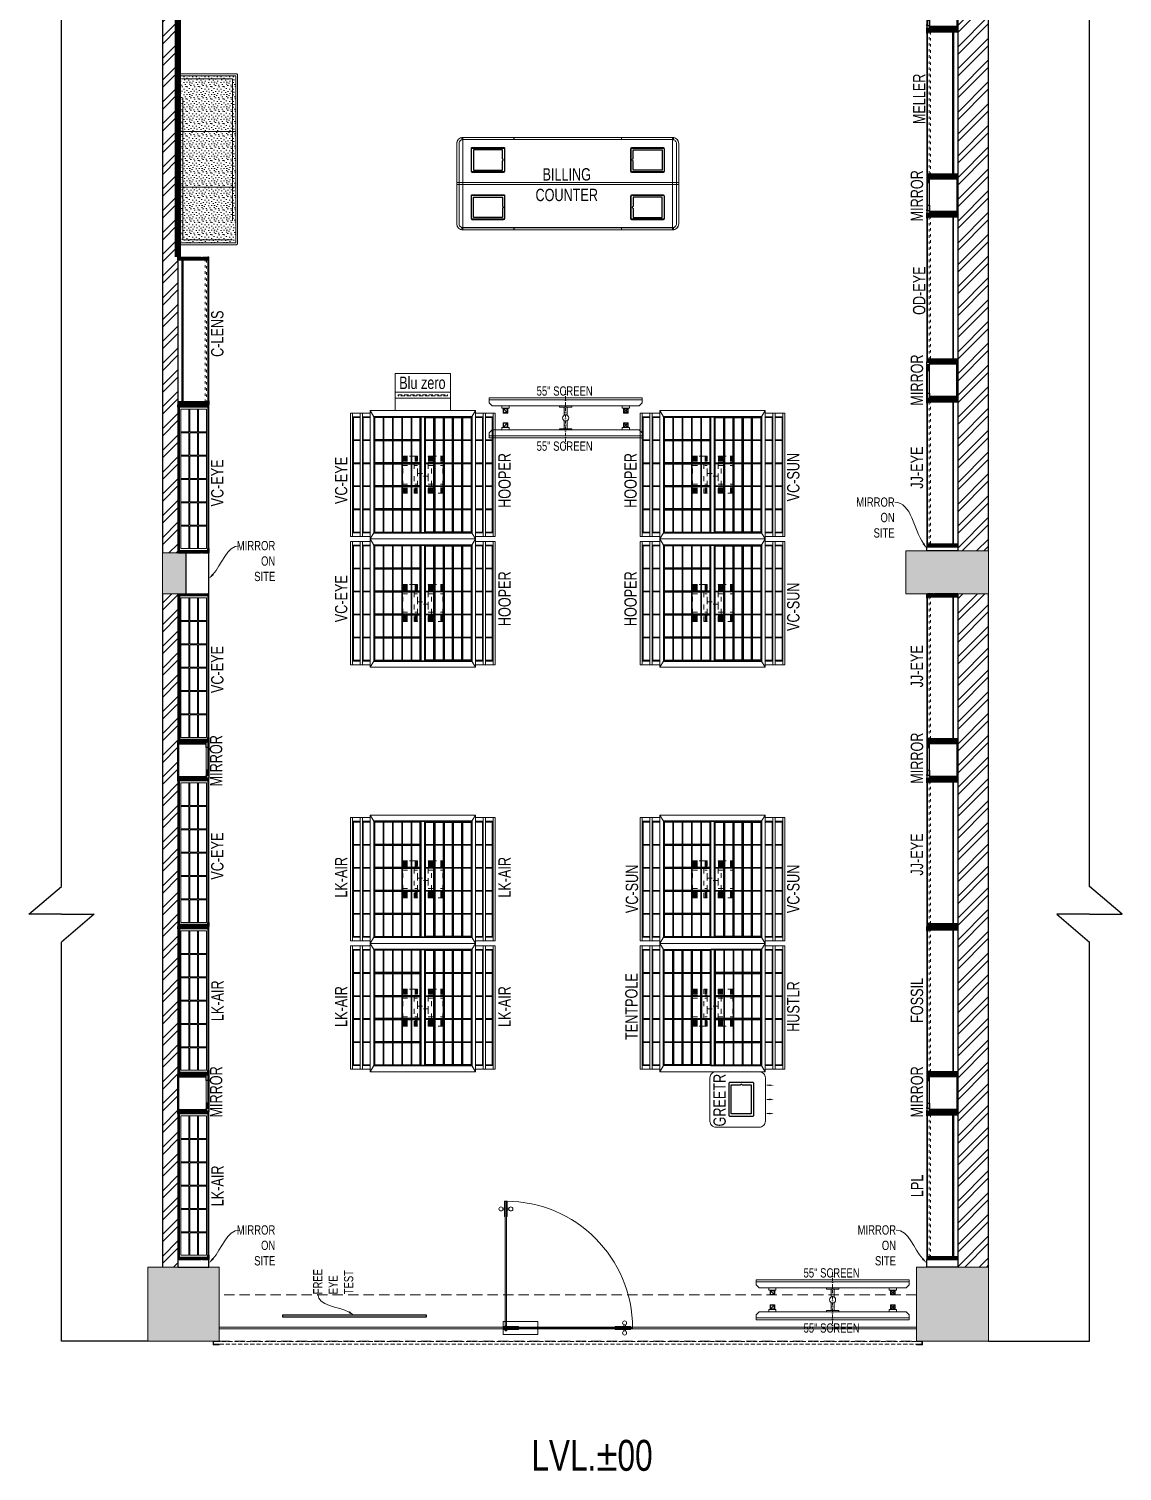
# Model space of a CAD drawing. Header units: feet. Extents: x 5523391 to 5532259, y -5292968 to -5273531.
# Drawn here: x 5523391 to 5532259, y -5292968 to -5281273 of the extents above; entities that cross this region are included whole.
import ezdxf
from ezdxf import colors
from ezdxf.entities.mleader import LeaderData, LeaderLine
from ezdxf.math import Vec2, Vec3

# ---------------------------------------------------------------- set-up
doc = ezdxf.new("R2010")
doc.units = ezdxf.units.FT
doc.header["$LTSCALE"] = 33
doc.header["$MEASUREMENT"] = 0
for name, pattern in [('ACAD_ISO03W100', [30, 12, -18]), ('D10_DASHED', [0.75, 0.5, -0.25]), ('DASHDOT2', [0.5, 0.25, -0.125, 0, -0.125]), ('HIDDEN', [9.525, 6.35, -3.175]), ('HIDDEN2', [4.7625, 3.175, -1.5875]), ('HIDDENX2', [0.75, 0.5, -0.25])]:
    doc.linetypes.add(name, pattern=pattern)
for name, color, linetype, lineweight in [('A-COL', 243, 'Continuous', 9), ('A-Glazing', 4, 'Continuous', 20), ('A-RCC', 10, 'Continuous', 0), ('A-shutter', 8, 'Continuous', 18), ('beam', 90, 'Continuous', 9), ('column hatch', 5, 'Continuous', 0), ('Glazing', 141, 'Continuous', 15), ('LENS-DIM', 252, 'Continuous', 5), ('LENS-FURNITURE', 13, 'Continuous', 9), ('LENS-HATCH', 251, 'Continuous', 5), ('LENS-PARTITION', 21, 'Continuous', 25), ('LENS-TEXT', 31, 'Continuous', 5), ('LENS_TEXT', 31, 'Continuous', 5), ('LK-EQPMT', 3, 'Continuous', 18), ('LK-FF&E FLOOR', 1, 'Continuous', 9), ('LK-FF&E WALL', 1, 'Continuous', 9), ('LK-IT', 3, 'Continuous', 18), ('LK-MIRROR', 133, 'Continuous', 13), ('LN-ELEVATION-1', 81, 'Continuous', 25), ('LN-ELEVATION-2', 103, 'Continuous', 20), ('LN-ELEVATION-3', 125, 'Continuous', 18), ('LN-ELEVATION-4', 145, 'Continuous', 13), ('LN-ELEVATION-5', 167, 'Continuous', 5), ('LN-HATCH', 251, 'Continuous', 0), ('PLANO-TXT', 252, 'Continuous', 5), ('rolling shutter', 1, 'Continuous', 5)]:
    doc.layers.add(name, color=color, linetype=linetype, lineweight=lineweight)
doc.layers.add('A-WALL', color=1, linetype='Continuous')
doc.styles.add('LK TXT', font='GILC____.TTF', dxfattribs={"height": 100})
doc.styles.get("Standard").update_dxf_attribs({"font": 'GILC____.TTF'})
pattern_1 = [(45, (7858054.0837, 3504049.203), (-4.4901280605, 4.4901280605), [])]

# ---------------------------------------------------------------- blocks, each defined once
blk = doc.blocks.new('BLUE ZERO')
at = {"layer": 'LENS-FURNITURE', "ltscale": 0.5}
for points in [[(86207, 120883), (86207, 120433), (85907, 120433), (85907, 120883)], [(86107, 120883), (86107, 120433), (86057, 120433), (86057, 120883)]]:
    blk.add_lwpolyline(points, close=True, dxfattribs=at)
at = {"layer": 'LENS-FURNITURE', "linetype": 'D10_DASHED', "ltscale": 2}
blk.add_lwpolyline([(86086, 120858), (86086, 120458), (86078, 120458), (86078, 120858)], close=True, dxfattribs=at)
blk = doc.blocks.new('3 seater Bench 1385')
at = {"layer": 'LENS-HATCH', "lineweight": 0}
h = blk.add_hatch(dxfattribs=at)
h.set_pattern_fill('STIP1', color=177, scale=100, angle=270, pattern_type=2)
h.set_pattern_definition([(270, (6617025.25, -170439.11), (100, -2e-13), [0, -100]), (270, (6617009.25, -170451.11), (100, -2e-13), [0, -100]), (270, (6616985.25, -170446.11), (100, -2e-13), [0, -100]), (270, (6616962.25, -170481.11), (100, -2e-13), [0, -100]), (270, (6616998.25, -170478.11), (100, -2e-13), [0, -100]), (270, (6617022.25, -170505.11), (100, -2e-13), [0, -100]), (270, (6617029.25, -170470.11), (100, -2e-13), [0, -100]), (270, (6616988.25, -170512.11), (100, -2e-13), [0, -100]), (270, (6616956.25, -170507.11), (100, -2e-13), [0, -100]), (270, (6616941.25, -170433.11), (100, -2e-13), [0, -100]), (270, (6616961.25, -170451.11), (100, -2e-13), [0, -100]), (270, (6616942.25, -170465.11), (100, -2e-13), [0, -100]), (270, (6617006.25, -170526.11), (100, -2e-13), [0, -100]), (270, (6616981.25, -170494.11), (100, -2e-13), [0, -100]), (270, (6617014.25, -170486.11), (100, -2e-13), [0, -100]), (270, (6617005.25, -170503.11), (100, -2e-13), [0, -100]), (270, (6616978.25, -170467.11), (100, -2e-13), [0, -100]), (270, (6617032.25, -170495.11), (100, -2e-13), [0, -100]), (270, (6616973.25, -170526.11), (100, -2e-13), [0, -100]), (270, (6616943.25, -170523.11), (100, -2e-13), [0, -100])])
h.paths.add_polyline_path([(677, 228), (226, 228), (226, -228), (677, -228)])
h.paths.add_polyline_path([(-226, 228), (226, 228), (226, -228), (-226, -228)])
h.paths.add_polyline_path([(-678, 228), (-226, 228), (-226, -228), (-678, -228)])
at = {"layer": 'LN-ELEVATION-2', "ltscale": 0.5}
for points in [[(-678, 228), (-226, 228), (-226, -228), (-678, -228)], [(-226, 228), (226, 228), (226, -228), (-226, -228)], [(677, 228), (226, 228), (226, -228), (677, -228)]]:
    blk.add_lwpolyline(points, close=True, dxfattribs=at)
at = {"layer": 'LN-ELEVATION-5', "ltscale": 0.5}
blk.add_lwpolyline([(682, 242), (-683, 242, 0.414214), (-693, 232), (-693, -232, 0.414214), (-683, -242), (682, -242, 0.414214), (692, -232), (692, 232, 0.414214)], format="xyb", close=True, dxfattribs=at)
blk.add_lwpolyline([(677, 228), (-678, 228), (-678, -228), (677, -228)], close=True, dxfattribs=at)
at = {"layer": 'LN-ELEVATION-5', "linetype": 'HIDDEN2', "ltscale": 11}
blk.add_lwpolyline([(-653, 202), (653, 202), (653, -202), (-653, -202)], close=True, dxfattribs=at)
blk = doc.blocks.new('MIRROR')
at = {"layer": 'LN-HATCH', "ltscale": 0.5}
h = blk.add_hatch(dxfattribs=at)
h.set_pattern_fill('ANSI31', color=256, scale=2)
h.set_pattern_definition([(45, (4060433.7416, 1708720.787), (-4.4901280605, 4.4901280605), [])])
h.paths.add_polyline_path([(213, 101), (231, 101), (231, -128), (213, -128)])
h.paths.add_polyline_path([(231, 95), (495, 95), (495, 101), (231, 101)])
h.paths.add_polyline_path([(513, 101), (495, 101), (495, -128), (513, -128)])
at = {"layer": 'Defpoints'}
blk.add_lwpolyline([(513, 101), (213, 101), (213, -149), (513, -149)], close=True, dxfattribs=at)
at = {"layer": 'LN-ELEVATION-1'}
for points in [[(213, 101), (231, 101), (231, -128), (213, -128)], [(231, 95), (495, 95), (495, 101), (231, 101)], [(513, 101), (495, 101), (495, -128), (513, -128)], [(260, -142), (260, -128), (215, -128), (215, -149), (224, -149), (224, -147), (216, -147), (216, -142)], [(443, -142), (443, -128), (488, -128), (488, -149), (479, -149), (479, -147), (486, -147), (486, -142)], [(505, -149), (505, -147), (509, -147), (509, -129), (488, -129), (488, -128), (511, -128), (511, -149)]]:
    blk.add_lwpolyline(points, close=True, dxfattribs=at)
at = {"layer": 'LN-ELEVATION-2', "color": 4, "lineweight": 0}
blk.add_lwpolyline([(216, -142), (486, -142), (486, -147), (216, -147)], close=True, dxfattribs=at)
at = {"layer": 'LN-ELEVATION-2'}
blk.add_lwpolyline([(260, -142), (443, -142), (443, -128), (260, -128)], close=True, dxfattribs=at)
at = {"layer": 'LN-ELEVATION-4', "ltscale": 0.5}
blk.add_line((479, -149), (224, -149), dxfattribs=at)
blk = doc.blocks.new('JJ SH 1200')
at = {"layer": 'LN-HATCH', "ltscale": 0.5}
h = blk.add_hatch(dxfattribs=at)
h.set_pattern_fill('ANSI31', color=256, scale=2)
h.set_pattern_definition([(45, (4097187.331, 1708800.267), (-4.4901280605, 4.4901280605), [])])
h.paths.add_polyline_path([(792, 220), (792, 30), (786, 30), (786, 20), (792, 20), (792, -24), (767, -24), (767, 220)])
h.paths.add_polyline_path([(-383, 180), (767, 180), (767, 186), (-383, 186)])
h.paths.add_polyline_path([(757, -24), (757, -30), (792, -30), (792, -24)])
h.paths.add_polyline_path([(-408, 220), (-408, 30), (-402, 30), (-402, 20), (-408, 20), (-408, -24), (-383, -24), (-383, 220)])
h.paths.add_polyline_path([(-373, -24), (-373, -30), (-408, -30), (-408, -24)])
at = {"layer": 'LN-ELEVATION-1', "ltscale": 0.5}
for points in [[(-408, 220), (-408, 30), (-402, 30), (-402, 20), (-408, 20), (-408, -24), (-383, -24), (-383, 220)], [(-383, 180), (767, 180), (767, 186), (-383, 186)], [(792, 220), (792, 30), (786, 30), (786, 20), (792, 20), (792, -24), (767, -24), (767, 220)], [(-373, -24), (-373, -30), (-408, -30), (-408, -24)], [(757, -24), (757, -30), (792, -30), (792, -24)]]:
    blk.add_lwpolyline(points, close=True, dxfattribs=at)
at = {"layer": 'LN-ELEVATION-3', "ltscale": 0.5}
for p, q in [((767, 220), (-383, 220)), ((757, -24), (-373, -24)), ((-373, -30), (757, -30))]:
    blk.add_line(p, q, dxfattribs=at)
at = {"layer": 'LN-ELEVATION-4', "linetype": 'ACAD_ISO03W100', "ltscale": 0.05}
blk.add_lwpolyline([(767, 0), (-383, 0), (-383, -12), (767, -12)], close=True, dxfattribs=at)
blk = doc.blocks.new('VC HD 1200')
at = {"layer": 'LN-HATCH', "ltscale": 0.5}
h = blk.add_hatch(dxfattribs=at)
h.set_pattern_fill('ANSI31', color=256, scale=2)
h.set_pattern_definition([(45, (3760859.753, 1795248.936), (-4.490128061, 4.490128061), [])])
h.paths.add_polyline_path([(-1200, 250), (-1200, 60), (-1194, 60), (-1194, 50), (-1200, 50), (-1200, 6), (-1182, 6), (-1182, 250)])
h = blk.add_hatch(dxfattribs=at)
h.set_pattern_fill('ANSI31', color=256, scale=2)
h.set_pattern_definition(pattern_1)
h.paths.add_polyline_path([(0, 250), (0, 60), (-6, 60), (-6, 50), (0, 50), (0, 6), (-18, 6), (-18, 250)])
h = blk.add_hatch(dxfattribs=at)
h.set_pattern_fill('ANSI31', color=256, scale=2)
h.set_pattern_definition([(45, (7858047.0837, 3504049.203), (-4.4901280605, 4.4901280605), [])])
h.paths.add_polyline_path([(-1165, 6), (-1165, 0), (-1200, 0), (-1200, 6)])
h = blk.add_hatch(dxfattribs=at)
h.set_pattern_fill('ANSI31', color=256, scale=2)
h.set_pattern_definition(pattern_1)
h.paths.add_polyline_path([(-28, 6), (-28, 0), (0, 0), (0, 6)])
at = {"layer": 'LN-ELEVATION-1', "ltscale": 0.5}
for points in [[(-1200, 250), (-1200, 60), (-1194, 60), (-1194, 50), (-1200, 50), (-1200, 6), (-1182, 6), (-1182, 250)], [(-18, 238), (-1182, 238), (-1182, 244), (-18, 244)], [(0, 250), (0, 60), (-6, 60), (-6, 50), (0, 50), (0, 6), (-18, 6), (-18, 250)], [(-1165, 6), (-1165, 0), (-1200, 0), (-1200, 6)], [(-35, 6), (-35, 0), (0, 0), (0, 6)]]:
    blk.add_lwpolyline(points, close=True, dxfattribs=at)
at = {"layer": 'LN-ELEVATION-3', "ltscale": 0.5}
for p, q in [((-1182, 250), (-18, 250)), ((-1165, 6), (-35, 6)), ((-35, 0), (-1165, 0))]:
    blk.add_line(p, q, dxfattribs=at)
for points in [[(-1165, 226), (-35, 226), (-35, 18), (-1165, 18)], [(-1165, 226), (-983, 226), (-983, 162), (-1165, 162)], [(-1165, 90), (-983, 90), (-983, 154), (-1165, 154)], [(-975, 226), (-794, 226), (-794, 162), (-975, 162)], [(-975, 154), (-794, 154), (-794, 90), (-975, 90)], [(-786, 226), (-604, 226), (-604, 162), (-786, 162)], [(-786, 154), (-604, 154), (-604, 90), (-786, 90)], [(-596, 226), (-414, 226), (-414, 162), (-596, 162)], [(-596, 154), (-414, 154), (-414, 90), (-596, 90)], [(-406, 226), (-225, 226), (-225, 162), (-406, 162)], [(-406, 154), (-225, 154), (-225, 90), (-406, 90)], [(-217, 226), (-35, 226), (-35, 162), (-217, 162)], [(-217, 154), (-35, 154), (-35, 90), (-217, 90)], [(-1165, 82), (-983, 82), (-983, 18), (-1165, 18)], [(-975, 82), (-794, 82), (-794, 18), (-975, 18)], [(-786, 82), (-604, 82), (-604, 18), (-786, 18)], [(-596, 82), (-414, 82), (-414, 18), (-596, 18)], [(-406, 82), (-225, 82), (-225, 18), (-406, 18)], [(-217, 82), (-35, 82), (-35, 18), (-217, 18)]]:
    blk.add_lwpolyline(points, close=True, dxfattribs=at)
blk = doc.blocks.new('*U44')
at = {"layer": 'A-shutter', "color": 5, "ltscale": 10}
for points in [[(41038450, -1561539), (41038450, -1561544), (41038405, -1561544), (41038405, -1561564), (41038450, -1561564), (41038450, -1561569), (41038400, -1561569), (41038400, -1561539)], [(41044105, -1561539), (41044105, -1561544), (41044150, -1561544), (41044150, -1561564), (41044105, -1561564), (41044105, -1561569), (41044155, -1561569), (41044155, -1561539)]]:
    blk.add_lwpolyline(points, close=True, dxfattribs=at)
at = {"layer": 'A-shutter', "color": 5, "linetype": 'HIDDENX2', "ltscale": 2}
blk.add_lwpolyline([(41038405, -1561544), (41038405, -1561564), (41044150, -1561564), (41044150, -1561544)], close=True, dxfattribs=at)
blk = doc.blocks.new('A$Ca642a34f')
at = {"layer": 'column hatch'}
h = blk.add_hatch(color=8, dxfattribs=at)
h.dxf.hatch_style = 1
h.paths.add_polyline_path([(1626, 1765), (1271, 1765), (1271, 1285), (1626, 1285)])
h.paths.add_polyline_path([(-1374, 1765), (-1549, 1765), (-1549, 1285), (-1374, 1285)])
h.paths.add_polyline_path([(-1219, -1465), (-1549, -1465), (-1549, -2040), (-1424, -2040), (-1219, -2040)])
h.paths.add_polyline_path([(-1224, -4830), (-1549, -4830), (-1549, -5415), (-1224, -5415)])
h.paths.add_polyline_path([(-1360, -10215), (-1549, -10215), (-1549, -10545), (-1360, -10545)])
h.paths.add_polyline_path([(5151, -10198), (4481, -10198), (4481, -10545), (5151, -10545)])
h.paths.add_polyline_path([(5151, -16005), (4566, -16005), (4566, -16605), (4721, -16605), (5151, -16605)])
h.paths.add_polyline_path([(-1089, -16005), (-1669, -16005), (-1669, -16605), (-1339, -16605), (-1089, -16605)])
at = {"layer": 'LN-HATCH'}
h = blk.add_hatch(dxfattribs=at)
h.set_pattern_fill('ANSI32', color=256, scale=333, angle=180)
h.set_pattern_definition([(225, (-6963588.64, 5278065.97), (88.2999593, -88.2999593), []), (225, (-6963647.5, 5278065.97), (88.2999593, -88.2999593), [])])
h.paths.add_polyline_path([(5151, -10545), (4901, -10545), (4901, -16005), (5151, -16005)])
h.paths.add_polyline_path([(-1424, -10545), (-1549, -10545), (-1549, -16005), (-1424, -16005)])
h.paths.add_polyline_path([(-1424, -5415), (-1549, -5415), (-1549, -10215), (-1424, -10215)])
h.paths.add_polyline_path([(-1424, -3105), (-1549, -3105), (-1549, -4830), (-1424, -4830)])
h.paths.add_polyline_path([(-1424, 1285), (-1549, 1285), (-1549, -1465), (-1424, -1465)])
h.paths.add_polyline_path([(1626, 1640), (4901, 1640), (4901, -10198), (5151, -10198), (5151, -10190), (5151, 1640), (5970, 1640), (5970, 1765), (5151, 1765), (1626, 1765)])
at = {"layer": 'A-COL'}
for p, q in [((-1360, -10215), (-1549, -10215)), ((-1549, -10545), (-1549, -10215)), ((-1360, -10545), (-1360, -10215)), ((4481, -10545), (4481, -10198)), ((4481, -10198), (5151, -10198)), ((5151, -10545), (5151, -10190)), ((-1549, -10545), (-1360, -10545)), ((5151, -10545), (4481, -10545)), ((-1669, -16005), (-1669, -16605)), ((-1089, -16005), (-1669, -16005)), ((-1549, -16005), (-1089, -16005)), ((-1089, -16005), (-1089, -16605)), ((-1089, -16005), (-1089, -16605)), ((4566, -16005), (4566, -16605)), ((5151, -16005), (4566, -16005)), ((5151, -16005), (5151, -16605)), ((-1669, -16605), (-1339, -16605)), ((-1419, -16605), (-1549, -16605)), ((-1089, -16605), (-1419, -16605)), ((-1339, -16605), (-1089, -16605)), ((4571, -16605), (5151, -16605))]:
    blk.add_line(p, q, dxfattribs=at)
at = {"layer": 'A-Glazing'}
blk.add_lwpolyline([(-1089, -16493), (4566, -16493), (4566, -16505), (-1089, -16505)], close=True, dxfattribs=at)
at = {"layer": 'A-WALL'}
for p, q in [((5151, -10198), (5151, 1640)), ((4901, 15), (4901, -10195)), ((-2368, -12919), (-2368, -4235)), ((5970, -12919), (5970, -4235)), ((-1549, -5415), (-1549, -10215)), ((-1424, -5415), (-1424, -10215)), ((-1549, -10545), (-1549, -16005)), ((-1424, -10545), (-1424, -16005)), ((4901, -10545), (4901, -16005)), ((5151, -16005), (5151, -10545)), ((-2633, -13145), (-2368, -12919)), ((6235, -13145), (5970, -12919)), ((-2368, -13145), (-2633, -13145)), ((-2368, -13145), (-2103, -13145)), ((-2103, -13145), (-2368, -13371)), ((5970, -13145), (5705, -13145)), ((5705, -13145), (5970, -13371)), ((5970, -13145), (6235, -13145)), ((-2368, -16605), (-2368, -13371)), ((5970, -16605), (5970, -13371)), ((-1669, -16605), (-2368, -16605)), ((5151, -16605), (5970, -16605))]:
    blk.add_line(p, q, dxfattribs=at)
at = {"layer": 'beam', "linetype": 'HIDDEN', "ltscale": 0.4}
blk.add_lwpolyline([(4566, -16230), (-1089, -16230), (-1089, -16605), (4566, -16605)], close=True, dxfattribs=at)
at = {"layer": 'rolling shutter'}
blk.add_blockref('*U44', (-41039539, 1544934), dxfattribs=at)
at = {"layer": 'A-RCC', "lineweight": 0, "insert": (1299, -17407), "char_height": 250, "attachment_point": 1}
blk.add_mtext_dynamic_manual_height_columns('{\\W2.017595; }LVL.±00', width=8350.47, gutter_width=1, heights=[0], dxfattribs=at)
blk = doc.blocks.new('Entrance Door')
at = {"layer": 'Glazing', "ltscale": 111}
blk.add_hatch(color=256, dxfattribs=at).paths.add_polyline_path([(18, -35), (18, -1235), (30, -1235), (30, -35)])
at = {"layer": 'Glazing'}
for p, q in [((30, -54), (18, -66)), ((1118, -31), (1118, -54)), ((1118, -89), (1118, -66)), ((1133, -31), (1133, -54)), ((1133, -89), (1133, -66))]:
    blk.add_line(p, q, dxfattribs=at)
at = {"layer": 'Glazing', "ltscale": 44}
for p, q in [((-5, -1156), (18, -1156)), ((-5, -1171), (18, -1171)), ((53, -1156), (30, -1156)), ((53, -1171), (30, -1171))]:
    blk.add_line(p, q, dxfattribs=at)
at = {"layer": 'Glazing'}
for points in [[(320, -120), (0, -120), (0, 0), (320, 0)], [(0, -54), (142, -54), (142, -47), (0, -47)], [(0, -66), (142, -66), (142, -74), (0, -74)], [(1181, -54), (1038, -54), (1038, -47), (1181, -47)], [(1181, -66), (1038, -66), (1038, -74), (1181, -74)]]:
    blk.add_lwpolyline(points, close=True, dxfattribs=at)
at = {"layer": 'Glazing', "ltscale": 222}
blk.add_lwpolyline([(-2, -66), (1199, -66), (1199, -54), (-2, -54)], close=True, dxfattribs=at)
at = {"layer": 'Glazing', "ltscale": 111}
blk.add_lwpolyline([(18, -35), (18, -1235), (30, -1235), (30, -35)], close=True, dxfattribs=at)
at = {"layer": 'Glazing', "ltscale": 44}
for points in [[(18, -1093), (18, -1235), (10, -1235), (10, -1093)], [(30, -1093), (30, -1235), (37, -1235), (37, -1093)]]:
    blk.add_lwpolyline(points, close=True, dxfattribs=at)
at = {"layer": 'Glazing'}
for centre, radius in [((1125, -14), 19), ((24, -59), 19.8), ((1125, -107), 19)]:
    blk.add_circle(centre, radius, dxfattribs=at)
at = {"layer": 'Glazing', "ltscale": 44}
for centre in [(-22, -1164), (70, -1164)]:
    blk.add_circle(centre, 19, dxfattribs=at)
at = {"layer": 'Glazing', "ltscale": 222}
blk.add_arc((24, -60), 1175, 270, 359.9996, dxfattribs=at)
blk = doc.blocks.new('ffgd')
at = {"layer": 'LN-ELEVATION-4', "linetype": 'ACAD_ISO03W100', "ltscale": 0.1}
blk.add_lwpolyline([(0, 47), (0, -41), (-20, -41), (-20, 47)], close=True, dxfattribs=at)
at = {"layer": 'LN-ELEVATION-5', "linetype": 'ACAD_ISO03W100', "ltscale": 0.1}
for p, q in [((-160, 166), (-160, 47)), ((-160, 166), (-160, 47)), ((-159, 166), (-159, 47)), ((-159, 166), (-159, 47)), ((-158, 166), (-158, 47)), ((-158, 166), (-158, 47)), ((-157, 166), (-157, 47)), ((-156, 166), (-156, 47)), ((-154, 166), (-154, 47)), ((-151, 166), (-151, 47)), ((-146, 166), (-146, 47)), ((-141, 166), (-141, 47)), ((-135, 166), (-135, 47)), ((-128, 166), (-128, 47)), ((-120, 166), (-120, 47)), ((-111, 166), (-111, 47)), ((-102, 166), (-102, 47)), ((-85, 166), (-85, 47)), ((65, 166), (65, 47)), ((82, 166), (82, 47)), ((91, 166), (91, 47)), ((100, 166), (100, 47)), ((108, 166), (108, 47)), ((115, 166), (115, 47)), ((121, 166), (121, 47)), ((126, 166), (126, 47)), ((131, 166), (131, 47)), ((134, 166), (134, 47)), ((136, 166), (136, 47)), ((137, 166), (137, 47)), ((138, 166), (138, 47)), ((138, 166), (138, 47)), ((139, 166), (139, 47)), ((139, 166), (139, 47)), ((140, 166), (140, 47)), ((140, 166), (140, 47)), ((-160, -41), (-160, -160)), ((-160, -41), (-160, -160)), ((-159, -41), (-159, -160)), ((-159, -41), (-159, -160)), ((-158, -41), (-158, -160)), ((-158, -41), (-158, -160)), ((-157, -41), (-157, -160)), ((-156, -41), (-156, -160)), ((-154, -41), (-154, -160)), ((-151, -41), (-151, -160)), ((-146, -41), (-146, -160)), ((-141, -41), (-141, -160)), ((-135, -41), (-135, -160)), ((-128, -41), (-128, -160)), ((-120, -41), (-120, -160)), ((-111, -41), (-111, -160)), ((-102, -41), (-102, -160)), ((-85, -41), (-85, -160)), ((65, -41), (65, -160)), ((82, -41), (82, -160)), ((91, -41), (91, -160)), ((100, -41), (100, -160)), ((108, -41), (108, -160)), ((115, -41), (115, -160)), ((121, -41), (121, -160)), ((126, -41), (126, -160)), ((131, -41), (131, -160)), ((134, -41), (134, -160)), ((136, -41), (136, -160)), ((137, -41), (137, -160)), ((138, -41), (138, -160)), ((138, -41), (138, -160)), ((139, -41), (139, -160)), ((139, -41), (139, -160)), ((140, -41), (140, -160)), ((140, -41), (140, -160))]:
    blk.add_line(p, q, dxfattribs=at)
for points in [[(140, 73), (140, 166), (-160, 166), (-160, 73)], [(140, -67), (140, -160), (-160, -160), (-160, -67)]]:
    blk.add_lwpolyline(points, dxfattribs=at)
for points in [[(140, 73), (140, 47), (-160, 47), (-160, 73)], [(140, -41), (140, -67), (-160, -67), (-160, -41)]]:
    blk.add_lwpolyline(points, close=True, dxfattribs=at)
blk = doc.blocks.new('EURO 1040 x 1175')
at = {"layer": 'LN-ELEVATION-1'}
for points in [[(-470, -327), (470, -327), (470, 468), (-470, 468)], [(-470, 85), (470, 85), (470, 468), (-470, 468)], [(-470, 387), (-283, 387), (-283, 393), (-470, 393)], [(-283, 85), (-277, 85), (-277, 468), (-283, 468)], [(-277, 387), (-96, 387), (-96, 393), (-277, 393)], [(-96, 85), (-90, 85), (-90, 468), (-96, 468)], [(-90, 387), (90, 387), (90, 393), (-90, 393)], [(90, 85), (96, 85), (96, 468), (90, 468)], [(96, 387), (277, 387), (277, 393), (96, 393)], [(277, 85), (283, 85), (283, 468), (277, 468)], [(283, 387), (470, 387), (470, 393), (283, 393)], [(-470, 311), (-283, 311), (-283, 317), (-470, 317)], [(-470, 236), (-283, 236), (-283, 242), (-470, 242)], [(-277, 311), (-96, 311), (-96, 317), (-277, 317)], [(-277, 236), (-96, 236), (-96, 242), (-277, 242)], [(-90, 311), (90, 311), (90, 317), (-90, 317)], [(-90, 236), (90, 236), (90, 242), (-90, 242)], [(96, 311), (277, 311), (277, 317), (96, 317)], [(96, 236), (277, 236), (277, 242), (96, 242)], [(283, 311), (470, 311), (470, 317), (283, 317)], [(283, 236), (470, 236), (470, 242), (283, 242)], [(-470, 160), (-283, 160), (-283, 166), (-470, 166)], [(-277, 160), (-96, 160), (-96, 166), (-277, 166)], [(-90, 160), (90, 160), (90, 166), (-90, 166)], [(96, 160), (277, 160), (277, 166), (96, 166)], [(283, 160), (470, 160), (470, 166), (283, 166)], [(-470, 85), (470, 85), (470, 55), (-470, 55)], [(-470, 55), (470, 55), (470, -327), (-470, -327)], [(-283, 55), (-277, 55), (-277, -327), (-283, -327)], [(-96, 55), (-90, 55), (-90, -327), (-96, -327)], [(90, 55), (96, 55), (96, -327), (90, -327)], [(277, 55), (283, 55), (283, -327), (277, -327)], [(-470, -20), (-283, -20), (-283, -26), (-470, -26)], [(-470, -96), (-283, -96), (-283, -102), (-470, -102)], [(-277, -20), (-96, -20), (-96, -26), (-277, -26)], [(-277, -96), (-96, -96), (-96, -102), (-277, -102)], [(-90, -20), (90, -20), (90, -26), (-90, -26)], [(-90, -96), (90, -96), (90, -102), (-90, -102)], [(96, -20), (277, -20), (277, -26), (96, -26)], [(96, -96), (277, -96), (277, -102), (96, -102)], [(283, -20), (470, -20), (470, -26), (283, -26)], [(283, -96), (470, -96), (470, -102), (283, -102)], [(-470, -171), (-283, -171), (-283, -177), (-470, -177)], [(-277, -171), (-96, -171), (-96, -177), (-277, -177)], [(-90, -171), (90, -171), (90, -177), (-90, -177)], [(96, -171), (277, -171), (277, -177), (96, -177)], [(283, -171), (470, -171), (470, -177), (283, -177)], [(-470, -246), (-283, -246), (-283, -252), (-470, -252)], [(-277, -246), (-96, -246), (-96, -252), (-277, -252)], [(-90, -246), (90, -246), (90, -252), (-90, -252)], [(96, -246), (277, -246), (277, -252), (96, -252)], [(283, -246), (470, -246), (470, -252), (283, -252)]]:
    blk.add_lwpolyline(points, close=True, dxfattribs=at)
for points in [[(-283, 462), (-464, 462), (-464, 317)], [(-96, 462), (-277, 462)], [(90, 462), (-90, 462)], [(277, 462), (96, 462)], [(464, 317), (464, 462), (283, 462)], [(-464, 311), (-464, 242)], [(-464, 236), (-464, 166)], [(464, 242), (464, 311)], [(464, 166), (464, 236)], [(-464, 160), (-464, 91), (-283, 91)], [(283, 91), (464, 91), (464, 160)], [(-464, -20), (-464, 49), (-283, 49)], [(-277, 91), (-96, 91)], [(-277, 49), (-96, 49)], [(-90, 91), (90, 91)], [(-90, 49), (90, 49)], [(96, 91), (277, 91)], [(96, 49), (277, 49)], [(283, 49), (464, 49), (464, -20)], [(-464, -96), (-464, -26)], [(-464, -171), (-464, -102)], [(464, -26), (464, -96)], [(464, -102), (464, -171)], [(-283, -321), (-464, -321), (-464, -177)], [(464, -177), (464, -321), (283, -321)], [(-96, -321), (-277, -321)], [(90, -321), (-90, -321)], [(277, -321), (96, -321)]]:
    blk.add_lwpolyline(points, dxfattribs=at)
at = {"layer": 'LN-ELEVATION-2'}
blk.add_lwpolyline([(-520, -357), (520, -357), (520, 498), (-520, 498)], close=True, dxfattribs=at)
for points in [[(-470, 468), (-520, 498)], [(470, 468), (520, 498)], [(-470, -327), (-520, -357)], [(470, -327), (520, -357)]]:
    blk.add_lwpolyline(points, dxfattribs=at)
at = {"layer": 'LN-ELEVATION-3'}
for points in [[(-500, 560), (500, 560), (500, 578), (-500, 578)], [(-500, 498), (-470, 498), (-470, 560), (-500, 560)], [(470, 498), (500, 498), (500, 560), (470, 560)], [(-500, -357), (-470, -357), (-470, -419), (-500, -419)], [(-500, -419), (500, -419), (500, -437), (-500, -437)], [(470, -357), (500, -357), (500, -419), (470, -419)]]:
    blk.add_lwpolyline(points, close=True, dxfattribs=at)
at = {"layer": 'LN-ELEVATION-4'}
for points in [[(-500, 640), (500, 640), (500, 658), (-500, 658)], [(-500, 578), (-470, 578), (-470, 640), (-500, 640)], [(470, 578), (500, 578), (500, 640), (470, 640)], [(-470, 498), (-464, 498), (-464, 560), (-470, 560)], [(-464, 554), (-283, 554), (-283, 560), (-464, 560)], [(-283, 498), (-277, 498), (-277, 560), (-283, 560)], [(-277, 554), (-96, 554), (-96, 560), (-277, 560)], [(-96, 498), (-90, 498), (-90, 560), (-96, 560)], [(-90, 554), (90, 554), (90, 560), (-90, 560)], [(90, 498), (96, 498), (96, 560), (90, 560)], [(96, 554), (277, 554), (277, 560), (96, 560)], [(277, 498), (283, 498), (283, 560), (277, 560)], [(283, 554), (464, 554), (464, 560), (283, 560)], [(464, 498), (470, 498), (470, 560), (464, 560)], [(-500, -437), (-470, -437), (-470, -499), (-500, -499)], [(-470, -357), (-464, -357), (-464, -419), (-470, -419)], [(-464, -413), (-283, -413), (-283, -419), (-464, -419)], [(-283, -357), (-277, -357), (-277, -419), (-283, -419)], [(-277, -413), (-96, -413), (-96, -419), (-277, -419)], [(-96, -357), (-90, -357), (-90, -419), (-96, -419)], [(-90, -413), (90, -413), (90, -419), (-90, -419)], [(90, -357), (96, -357), (96, -419), (90, -419)], [(96, -413), (277, -413), (277, -419), (96, -419)], [(277, -357), (283, -357), (283, -419), (277, -419)], [(283, -413), (464, -413), (464, -419), (283, -419)], [(464, -357), (470, -357), (470, -419), (464, -419)], [(470, -437), (500, -437), (500, -499), (470, -499)], [(-500, -499), (500, -499), (500, -517), (-500, -517)]]:
    blk.add_lwpolyline(points, close=True, dxfattribs=at)
at = {"layer": 'LN-ELEVATION-5'}
for points in [[(-470, 578), (-464, 578), (-464, 640), (-470, 640)], [(-464, 634), (-283, 634), (-283, 640), (-464, 640)], [(-283, 578), (-277, 578), (-277, 640), (-283, 640)], [(-277, 634), (-96, 634), (-96, 640), (-277, 640)], [(-96, 578), (-90, 578), (-90, 640), (-96, 640)], [(-90, 634), (90, 634), (90, 640), (-90, 640)], [(90, 578), (96, 578), (96, 640), (90, 640)], [(96, 634), (277, 634), (277, 640), (96, 640)], [(277, 578), (283, 578), (283, 640), (277, 640)], [(283, 634), (464, 634), (464, 640), (283, 640)], [(464, 578), (470, 578), (470, 640), (464, 640)], [(-470, -437), (-464, -437), (-464, -499), (-470, -499)], [(-283, -437), (-277, -437), (-277, -499), (-283, -499)], [(-96, -437), (-90, -437), (-90, -499), (-96, -499)], [(90, -437), (96, -437), (96, -499), (90, -499)], [(277, -437), (283, -437), (283, -499), (277, -499)], [(464, -437), (470, -437), (470, -499), (464, -499)], [(-464, -493), (-283, -493), (-283, -499), (-464, -499)], [(-277, -493), (-96, -493), (-96, -499), (-277, -499)], [(-90, -493), (90, -493), (90, -499), (-90, -499)], [(96, -493), (277, -493), (277, -499), (96, -499)], [(283, -493), (464, -493), (464, -499), (283, -499)]]:
    blk.add_lwpolyline(points, close=True, dxfattribs=at)
at = {"layer": 'LENS-DIM'}
blk.add_blockref('ffgd', (10, 67), dxfattribs=at)
blk = doc.blocks.new('GREETR 450x450')
at = {"layer": 'LN-ELEVATION-1', "linetype": 'ByBlock', "lineweight": -2}
for p, q in [((481, 340), (461, 340)), ((481, 225), (461, 225)), ((481, 110), (461, 110))]:
    blk.add_line(p, q, dxfattribs=at)
at = {"layer": 'LN-ELEVATION-1'}
for points in [[(356, 98), (356, 352, 0.414214), (346, 362), (164, 362, 0.414214), (154, 352), (154, 98, 0.414214), (164, 88), (346, 88, 0.414214)], [(264, 343), (336, 343), (336, 108), (172, 108), (172, 343), (245, 343, 0.327538), (247, 344, -0.733799), (262, 344, 0.327538)]]:
    blk.add_lwpolyline(points, format="xyb", close=True, dxfattribs=at)
at = {"layer": 'LN-ELEVATION-1', "linetype": 'ByBlock', "lineweight": -2}
for points in [[(481, 346), (481, 333), (521, 340)], [(481, 232), (481, 218), (521, 225)], [(481, 117), (481, 104), (521, 110)]]:
    blk.add_solid(points, dxfattribs=at)
at = {"layer": 'LN-ELEVATION-2'}
blk.add_lwpolyline([(50, 0), (400, 0, 0.414214), (450, 50), (450, 400, 0.414214), (400, 450), (50, 450, 0.414214), (0, 400), (0, 50, 0.414214)], format="xyb", close=True, dxfattribs=at)
at = {"layer": 'LENS-TEXT', "color": 0, "linetype": 'Continuous', "ltscale": 3, "insert": (79, 219), "char_height": 100, "attachment_point": 5, "rotation": 90, "style": 'LK TXT'}
blk.add_mtext_dynamic_manual_height_columns('GREETR', width=353.06, gutter_width=0.5, heights=[0], dxfattribs=at)
blk = doc.blocks.new('I-PAD Frame')
at = {"color": 3, "linetype": 'Continuous'}
blk.add_lwpolyline([(357869, -232321), (358123, -232321, 0.414214), (358133, -232311), (358133, -232129, 0.414214), (358123, -232119), (357869, -232119, 0.414214), (357859, -232129), (357859, -232311, 0.414214)], format="xyb", close=True, dxfattribs=at)
at = {"color": 3, "linetype": 'Continuous', "lineweight": 25}
blk.add_lwpolyline([(358113, -232230), (358113, -232302), (357878, -232302), (357878, -232138), (358113, -232138), (358113, -232211, 0.327538), (358115, -232213, -0.733799), (358115, -232228, 0.327538)], format="xyb", close=True, dxfattribs=at)
blk = doc.blocks.new('Billing Counter 1800')
at = {"color": 5, "linetype": 'HIDDENX2', "ltscale": 0.025}
for p, q in [((-850, -375), (-850, 375)), ((850, -375), (850, 375))]:
    blk.add_line(p, q, dxfattribs=at)
at = {"color": 0, "linetype": 'Continuous'}
for p, q in [((850, 375), (-850, 375)), ((900, -325), (900, 325)), ((-850, -375), (850, -375))]:
    blk.add_line(p, q, dxfattribs=at)
at = {"color": 2, "linetype": 'Continuous'}
blk.add_line((849, -375), (850, -375), dxfattribs=at)
at = {"color": 2, "linetype": 'HIDDENX2', "ltscale": 0.025}
for points in [[(-858, 375), (-437, 375), (-437, 358), (-858, 358)], [(435, 375), (-435, 375), (-435, 358), (435, 358)], [(437, 375), (858, 375), (858, 358), (437, 358)], [(-858, -375), (-437, -375), (-437, -358), (-858, -358)], [(435, -375), (-435, -375), (-435, -358), (435, -358)], [(437, -375), (858, -375), (858, -358), (437, -358)]]:
    blk.add_lwpolyline(points, close=True, dxfattribs=at)
at = {"color": 5, "linetype": 'Continuous'}
for points in [[(-781, 97), (-514, 97), (-514, 286), (-781, 286)], [(781, 97), (514, 97), (514, 286), (781, 286)], [(-781, -97), (-514, -97), (-514, -286), (-781, -286)], [(781, -97), (514, -97), (514, -286), (781, -286)]]:
    blk.add_lwpolyline(points, close=True, dxfattribs=at)
at = {"color": 5, "linetype": 'HIDDENX2', "ltscale": 0.025}
blk.add_lwpolyline([(850, 8), (-850, 8), (-850, -8), (850, -8)], close=True, dxfattribs=at)
at = {"color": 0, "linetype": 'Continuous'}
for centre, start, end in [((-850, 325), 90, 180), ((850, 325), 0, 90), ((850, -325), 270, 0)]:
    blk.add_arc(centre, 50, start, end, dxfattribs=at)
at = {"layer": 'LN-ELEVATION-2'}
blk.add_line((-900, 325), (-900, -325), dxfattribs=at)
for points in [[(850, 375), (-850, 375, 0.414214), (-900, 325), (-900, -325, 0.414214), (-850, -375), (850, -375, 0.414214), (900, -325), (900, 325, 0.414214)], [(850, 357), (-850, 357, 0.414214), (-882, 325), (-882, -325, 0.414214), (-850, -357), (850, -357, 0.414214), (882, -325), (882, 325, 0.414214)]]:
    blk.add_lwpolyline(points, format="xyb", close=True, dxfattribs=at)
blk.add_lwpolyline([(-900, -8), (900, -8), (900, 8), (-900, 8)], close=True, dxfattribs=at)
blk.add_arc((-850, -325), 50, 180, 270, dxfattribs=at)
at = {"color": 2, "linetype": 'Continuous', "xscale": -1, "rotation": 180}
blk.add_blockref('I-PAD Frame', (-358643, -232028), dxfattribs=at)
at = {"color": 2, "linetype": 'Continuous', "rotation": 180}
blk.add_blockref('I-PAD Frame', (358643, -232028), dxfattribs=at)
at = {"color": 2, "linetype": 'Continuous'}
blk.add_blockref('I-PAD Frame', (-358643, 232028), dxfattribs=at)
at = {"color": 2, "linetype": 'Continuous', "xscale": -1}
blk.add_blockref('I-PAD Frame', (358643, 232028), dxfattribs=at)
at = {"layer": 'LENS-TEXT', "color": 0, "linetype": 'Continuous', "ltscale": 3, "insert": (-8, -9), "char_height": 100, "attachment_point": 5, "style": 'LK TXT'}
blk.add_mtext_dynamic_manual_height_columns('BILLING COUNTER', width=353.06, gutter_width=0.5, heights=[0], dxfattribs=at)
blk = doc.blocks.new('55INCH')
at = {"layer": 'LK-EQPMT', "ltscale": 12}
for p, q in [((2111559, 1135690), (2111583, 1135690)), ((2111583, 1135690), (2111608, 1135666)), ((2111608, 1134474), (2111608, 1135666)), ((2111608, 1135588), (2111627, 1135588)), ((2111627, 1135529), (2111608, 1135529)), ((2111627, 1135588), (2111627, 1135529)), ((2111627, 1134611), (2111608, 1134611)), ((2111627, 1134611), (2111627, 1134552)), ((2111559, 1134449), (2111583, 1134449)), ((2111583, 1134449), (2111608, 1134474)), ((2111608, 1134552), (2111627, 1134552))]:
    blk.add_line(p, q, dxfattribs=at)
at = {"layer": 'LK-EQPMT'}
for p, q in [((2111662, 1135543), (2111631, 1135574)), ((2111662, 1135574), (2111631, 1135543)), ((2111662, 1134597), (2111631, 1134566))]:
    blk.add_line(p, q, dxfattribs=at)
at = {"layer": 'LK-EQPMT', "ltscale": 12}
blk.add_lwpolyline([(2111543, 1135690), (2111559, 1135690), (2111559, 1134449), (2111543, 1134449)], close=True, dxfattribs=at)
at = {"layer": 'LK-EQPMT'}
for points in [[(2111627, 1135578), (2111627, 1135540), (2111665, 1135540), (2111665, 1135578)], [(2111631, 1135574), (2111631, 1135543), (2111662, 1135543), (2111662, 1135574)], [(2111627, 1134563), (2111627, 1134601), (2111665, 1134601), (2111665, 1134563)], [(2111631, 1134566), (2111631, 1134597), (2111662, 1134597), (2111662, 1134566)]]:
    blk.add_lwpolyline(points, close=True, dxfattribs=at)

msp = doc.modelspace()

# ---------------------------------------------------------------- linework, layer by layer
msp.add_lwpolyline([(5526616, -5291704), (5525448, -5291704), (5525448, -5291716), (5526616, -5291716)], close=True)
at = {"layer": 'LENS-PARTITION'}
for points in [[(5524850, -5285523), (5524663, -5285523), (5524663, -5285853), (5524850, -5285853)], [(5530675, -5285473), (5530925, -5285473), (5530925, -5285506), (5530675, -5285506)], [(5524850, -5291253), (5524600, -5291253), (5524600, -5291313), (5524850, -5291313)], [(5530675, -5291253), (5530925, -5291253), (5530925, -5291313), (5530675, -5291313)]]:
    msp.add_lwpolyline(points, close=True, dxfattribs=at)
at = {"layer": 'LK-IT', "color": 1, "linetype": 'DASHDOT2', "ltscale": 3}
for p, q in [((5527745, -5284672), (5527745, -5284183)), ((5529910, -5291823), (5529910, -5291334))]:
    msp.add_line(p, q, dxfattribs=at)
at = {"layer": 'LK-IT'}
for points in [[(5527795, -5284330), (5527695, -5284330), (5527695, -5284340), (5527795, -5284340)], [(5527795, -5284525), (5527695, -5284525), (5527695, -5284515), (5527795, -5284515)], [(5529960, -5291482), (5529860, -5291482), (5529860, -5291492), (5529960, -5291492)], [(5529960, -5291676), (5529860, -5291676), (5529860, -5291666), (5529960, -5291666)]]:
    msp.add_lwpolyline(points, close=True, dxfattribs=at)
for points in [[(5527758, -5284406), (5527758, -5284340), (5527733, -5284340), (5527733, -5284406, -0.267949), (5527758, -5284406, 1)], [(5527758, -5284449), (5527758, -5284515), (5527733, -5284515), (5527733, -5284449, 0.267949), (5527758, -5284449, -1)], [(5529923, -5291557), (5529923, -5291492), (5529898, -5291492), (5529898, -5291557, -0.267949), (5529923, -5291557, 1)], [(5529923, -5291601), (5529923, -5291666), (5529898, -5291666), (5529898, -5291601, 0.267949), (5529923, -5291601, -1)]]:
    msp.add_lwpolyline(points, format="xyb", dxfattribs=at)
at = {"layer": 'LK-IT', "color": 1}
for centre in [(5527745, -5284428), (5529910, -5291579)]:
    msp.add_circle(centre, 25, dxfattribs=at)
at = {"layer": 'LK-MIRROR', "linetype": 'ACAD_ISO03W100', "ltscale": 0.05, "const_width": 50}
msp.add_lwpolyline([(5524600, -5280723), (5524600, -5283123)], dxfattribs=at)

# ---------------------------------------------------------------- block references
at = {"layer": 'A-Glazing', "xscale": -0.8748404702499005, "yscale": 0.8748404702499005, "zscale": 0.8748404702499005, "rotation": 179.9999889093191}
msp.add_blockref('Entrance Door', (5527239, -5291860), dxfattribs=at)
at = {"layer": 'LENS-DIM', "color": 2}
msp.add_blockref('A$Ca642a34f', (5526024, -5275308), dxfattribs=at)
at = {"layer": 'LK-FF&E FLOOR'}
for name, p, rotation in [('3 seater Bench 1385', (5524842, -5282331), 270), ('BLUE ZERO', (5405929, -5198162), 270), ('EURO 1040 x 1175', (5526657, -5284889), 90), ('EURO 1040 x 1175', (5529007, -5284889), 90), ('EURO 1040 x 1175', (5526657, -5285929), 90), ('EURO 1040 x 1175', (5529007, -5285929), 90), ('EURO 1040 x 1175', (5526657, -5288169), 90), ('EURO 1040 x 1175', (5529007, -5288169), 90), ('EURO 1040 x 1175', (5526657, -5289209), 90)]:
    msp.add_blockref(name, p, dxfattribs=dict(at, rotation=rotation))
for name, p in [('Billing Counter 1800', (5527762, -5282528)), ('GREETR 450x450', (5528915, -5290179))]:
    msp.add_blockref(name, p, dxfattribs=at)
at = {"layer": 'LK-FF&E FLOOR', "xscale": -1, "rotation": 90}
msp.add_blockref('EURO 1040 x 1175', (5529007, -5289209), dxfattribs=at)
at = {"layer": 'LK-FF&E WALL'}
for name, p, rotation in [('MIRROR', (5530824, -5280760), 270), ('MIRROR', (5530824, -5282260), 270), ('JJ SH 1200', (5530705, -5283181), 270), ('JJ SH 1200', (5530705, -5284681), 270), ('VC HD 1200', (5524850, -5285853), 90.00000000000003), ('JJ SH 1200', (5530705, -5286261), 270), ('MIRROR', (5530824, -5286840), 270), ('JJ SH 1200', (5530705, -5287761), 270), ('VC HD 1200', (5524850, -5288553), 90.00000000000003), ('JJ SH 1200', (5530705, -5288961), 270), ('MIRROR', (5530824, -5289540), 270)]:
    msp.add_blockref(name, p, dxfattribs=dict(at, rotation=rotation))
at = {"layer": 'LK-FF&E WALL', "xscale": -1}
for name, p, rotation in [('JJ SH 1200', (5530705, -5282065), 270), ('JJ SH 1200', (5524820, -5283531), 90), ('MIRROR', (5530824, -5284486), 270), ('VC HD 1200', (5524850, -5285523), 90), ('MIRROR', (5524701, -5286840), 90), ('VC HD 1200', (5524850, -5288553), 90), ('MIRROR', (5524701, -5289540), 90), ('VC HD 1200', (5524850, -5291253), 90), ('JJ SH 1200', (5530705, -5290845), 270)]:
    msp.add_blockref(name, p, dxfattribs=dict(at, rotation=rotation))
at = {"layer": 'LK-IT', "rotation": 270}
for p in [(4392675, -3172723), (4394840, -3179874)]:
    msp.add_blockref('55INCH', p, dxfattribs=at)
at = {"layer": 'LK-IT', "xscale": -1, "rotation": 270}
for p in [(4392675, -7396133), (4394840, -7403284)]:
    msp.add_blockref('55INCH', p, dxfattribs=at)

# ---------------------------------------------------------------- texts
at = {"layer": 'LENS-TEXT', "color": 0, "linetype": 'Continuous', "ltscale": 3, "char_height": 75, "width": 783.96, "attachment_point": 5, "style": 'LK TXT'}
for insert in [(5527737, -5284210), (5527737, -5284657), (5529902, -5291361), (5529902, -5291808)]:
    msp.add_mtext('\\pt225;55" SCREEN', dxfattribs=dict(at, insert=insert))
at = {"layer": 'LENS_TEXT', "linetype": 'Continuous', "ltscale": 3, "char_height": 100, "width": 324.47, "attachment_point": 5, "rotation": 90, "style": 'LK TXT'}
for insert in [(5530595, -5282627), (5530595, -5284121), (5524910, -5287208), (5530595, -5287187), (5524910, -5289893), (5530595, -5289893)]:
    msp.add_mtext('{\\C7;MIRROR}', dxfattribs=dict(at, insert=insert))
at = {"layer": 'PLANO-TXT', "linetype": 'Continuous', "ltscale": 3, "char_height": 100, "width": 244.68, "attachment_point": 5, "rotation": 90, "style": 'LK TXT'}
for s, insert in [('MELLER', (5530613, -5281841)), ('OD-EYE', (5530613, -5283396)), ('C-LENS', (5524920, -5283745)), ('HOOPER', (5527250, -5284935)), ('HOOPER', (5528272, -5284935)), ('VC-SUN', (5529592, -5284908)), ('JJ-EYE', (5530595, -5284831)), ('VC-EYE', (5524920, -5284955)), ('VC-EYE', (5525925, -5284935)), ('VC-EYE', (5525925, -5285894)), ('HOOPER', (5527250, -5285894)), ('HOOPER', (5528272, -5285894)), ('VC-SUN', (5529592, -5285959)), ('VC-EYE', (5524920, -5286468)), ('JJ-EYE', (5530595, -5286442)), ('VC-EYE', (5524920, -5287981)), ('JJ-EYE', (5530595, -5287968)), ('LK-AIR', (5525923, -5288153)), ('LK-AIR', (5527249, -5288153)), ('VC-SUN', (5528283, -5288247)), ('VC-SUN', (5529592, -5288247)), ('TENTPOLE', (5528279, -5289201)), ('LK-AIR', (5524920, -5289154)), ('LK-AIR', (5525923, -5289201)), ('LK-AIR', (5527249, -5289201)), ('HUSTLR', (5529592, -5289201)), ('FOSSIL', (5530595, -5289151)), ('LK-AIR', (5524920, -5290655)), ('LPL', (5530595, -5290655))]:
    msp.add_mtext(s, dxfattribs=dict(at, insert=insert))
at = {"layer": 'PLANO-TXT', "linetype": 'Continuous', "ltscale": 3, "insert": (5526583, -5284144), "char_height": 100, "width": 357.25, "attachment_point": 5, "style": 'LK TXT'}
msp.add_mtext('\\pt800;Blu zero', dxfattribs=at)

# ---------------------------------------------------------------- leaders
at = {"layer": 'LENS-TEXT', "color": 0, "linetype": 'Continuous', "ltscale": 3}
ml = msp.add_multileader_mtext('Standard', dxfattribs=at)
ml.set_content('\\pxqr,t3;{\\C0;MIRROR ON SITE}', color=1)
ml.set_leader_properties(color=256, linetype='ByLayer', lineweight=-1)
ml.build(insert=Vec2(0, 0))
ml.multileader.update_dxf_attribs({"leader_type": 2, "dogleg_length": 0.36, "arrow_head_size": 50})
ctx = ml.context
ctx.base_point, ctx.char_height, ctx.arrow_head_size, ctx.landing_gap_size, ctx.plane_origin, ctx.plane_x_axis, ctx.plane_y_axis = Vec3(5530164, -5285111), 75, 50, 0.09, Vec3(5524113, -5283410), Vec3(0.999999, -0.001097), Vec3(0.001097, 0.999999)
ctx.text_align_type = 2
notes = []
notes.append((ctx, [(1, (1, 1, 0), (5530415, -5285111), (-0.999999, 0.001097), 0.36, [(1, [(5530675, -5285488)], 0, [])])]))
ctx.mtext.insert, ctx.mtext.text_direction, ctx.mtext.rotation, ctx.mtext.width, ctx.mtext.alignment, ctx.mtext.flow_direction = Vec3(5530414, -5285073), Vec3(0.999999, -0.001097), 6.282088, 289.54, 3, 5
ml = msp.add_multileader_mtext('Standard', dxfattribs=at)
ml.set_content('\\pxqr,t3;{\\C0;MIRROR ON SITE}', color=1)
ml.set_leader_properties(color=256, linetype='ByLayer', lineweight=-1)
ml.build(insert=Vec2(0, 0))
ml.multileader.update_dxf_attribs({"leader_type": 2, "dogleg_length": 0.36, "arrow_head_size": 50})
ctx = ml.context
ctx.base_point, ctx.char_height, ctx.arrow_head_size, ctx.landing_gap_size, ctx.plane_origin, ctx.plane_x_axis, ctx.plane_y_axis = Vec3(5525100, -5285464), 75, 50, 0.09, Vec3(5531401, -5283763), Vec3(0.999999, 0.001097), Vec3(-0.001097, 0.999999)
notes.append((ctx, [(1, (1, 1, 0), (5525100, -5285464), (0.999999, 0.001097), 0.36, [(1, [(5524850, -5285734)], 0, [])])]))
ctx.mtext.insert, ctx.mtext.text_direction, ctx.mtext.rotation, ctx.mtext.width, ctx.mtext.flow_direction = Vec3(5525100, -5285426), Vec3(0.999999, 0.001097), 0.001097, 289.54, 5
ml = msp.add_multileader_mtext('Standard', dxfattribs=at)
ml.set_content('\\pxqr,t3;{\\C0;MIRROR ON SITE}', color=1)
ml.set_leader_properties(color=256, linetype='ByLayer', lineweight=-1)
ml.build(insert=Vec2(0, 0))
ml.multileader.update_dxf_attribs({"leader_type": 2, "dogleg_length": 0.36, "arrow_head_size": 50})
ctx = ml.context
ctx.base_point, ctx.char_height, ctx.arrow_head_size, ctx.landing_gap_size, ctx.plane_origin, ctx.plane_x_axis, ctx.plane_y_axis = Vec3(5525100, -5291013), 75, 50, 0.09, Vec3(5531401, -5289312), Vec3(0.999999, 0.001097), Vec3(-0.001097, 0.999999)
notes.append((ctx, [(1, (1, 1, 0), (5525100, -5291013), (0.999999, 0.001097), 0.36, [(1, [(5524850, -5291283)], 0, [])])]))
ctx.mtext.insert, ctx.mtext.text_direction, ctx.mtext.rotation, ctx.mtext.width, ctx.mtext.flow_direction = Vec3(5525100, -5290975), Vec3(0.999999, 0.001097), 0.001097, 289.54, 5
ml = msp.add_multileader_mtext('Standard', dxfattribs=at)
ml.set_content('\\pxqr,t3;{\\C0;MIRROR ON SITE}', color=1)
ml.set_leader_properties(color=256, linetype='ByLayer', lineweight=-1)
ml.build(insert=Vec2(0, 0))
ml.multileader.update_dxf_attribs({"leader_type": 2, "dogleg_length": 0.36, "arrow_head_size": 50})
ctx = ml.context
ctx.base_point, ctx.char_height, ctx.arrow_head_size, ctx.landing_gap_size, ctx.plane_origin, ctx.plane_x_axis, ctx.plane_y_axis = Vec3(5530175, -5291012), 75, 50, 0.09, Vec3(5524124, -5289312), Vec3(0.999999, -0.001097), Vec3(0.001097, 0.999999)
ctx.text_align_type = 2
notes.append((ctx, [(1, (1, 1, 0), (5530425, -5291013), (-0.999999, 0.001097), 0.36, [(1, [(5530675, -5291283)], 0, [])])]))
ctx.mtext.insert, ctx.mtext.text_direction, ctx.mtext.rotation, ctx.mtext.width, ctx.mtext.alignment, ctx.mtext.flow_direction = Vec3(5530425, -5290975), Vec3(0.999999, -0.001097), 6.282088, 289.54, 3, 5
at = {"layer": 'LENS_TEXT', "color": 1, "linetype": 'Continuous', "ltscale": 3}
ml = msp.add_multileader_mtext('Standard', dxfattribs=at)
ml.set_content('{\\C256;FREE EYE TEST}', color=1)
ml.set_leader_properties(color=256, linetype='ByLayer', lineweight=-1)
ml.build(insert=Vec2(0, 0))
ml.multileader.update_dxf_attribs({"leader_type": 2, "dogleg_length": 0.36, "arrow_head_size": 50})
ctx = ml.context
ctx.base_point, ctx.char_height, ctx.arrow_head_size, ctx.landing_gap_size, ctx.plane_origin, ctx.plane_x_axis, ctx.plane_y_axis = Vec3(5525735, -5291534), 75, 50, 0.09, Vec3(5524372, -5292812), Vec3(0, 1), Vec3(-1, 0)
notes.append((ctx, [(0, (1, 1, 0), (5525735, -5291534), (0, 1), 0.36, [(1, [(5526032, -5291704)], 0, [])])]))
ctx.mtext.insert, ctx.mtext.text_direction, ctx.mtext.rotation, ctx.mtext.width, ctx.mtext.flow_direction = Vec3(5525697, -5291534), Vec3(0, 1), 1.570796, 354.24, 5
for ctx, leaders in notes:
    for number, flags, end, landing, length, lines in leaders:
        leader = LeaderData()
        leader.index, (leader.has_last_leader_line, leader.has_dogleg_vector, leader.attachment_direction) = number, flags
        leader.last_leader_point, leader.dogleg_vector, leader.dogleg_length = Vec3(end), Vec3(landing), length
        for number, points, colour, breaks in lines:
            line = LeaderLine()
            line.index, line.vertices, line.color, line.breaks = number, Vec3.list(points), colors.encode_raw_color(colour), breaks
            leader.lines.append(line)
        ctx.leaders.append(leader)

doc.saveas('drawing.dxf')
